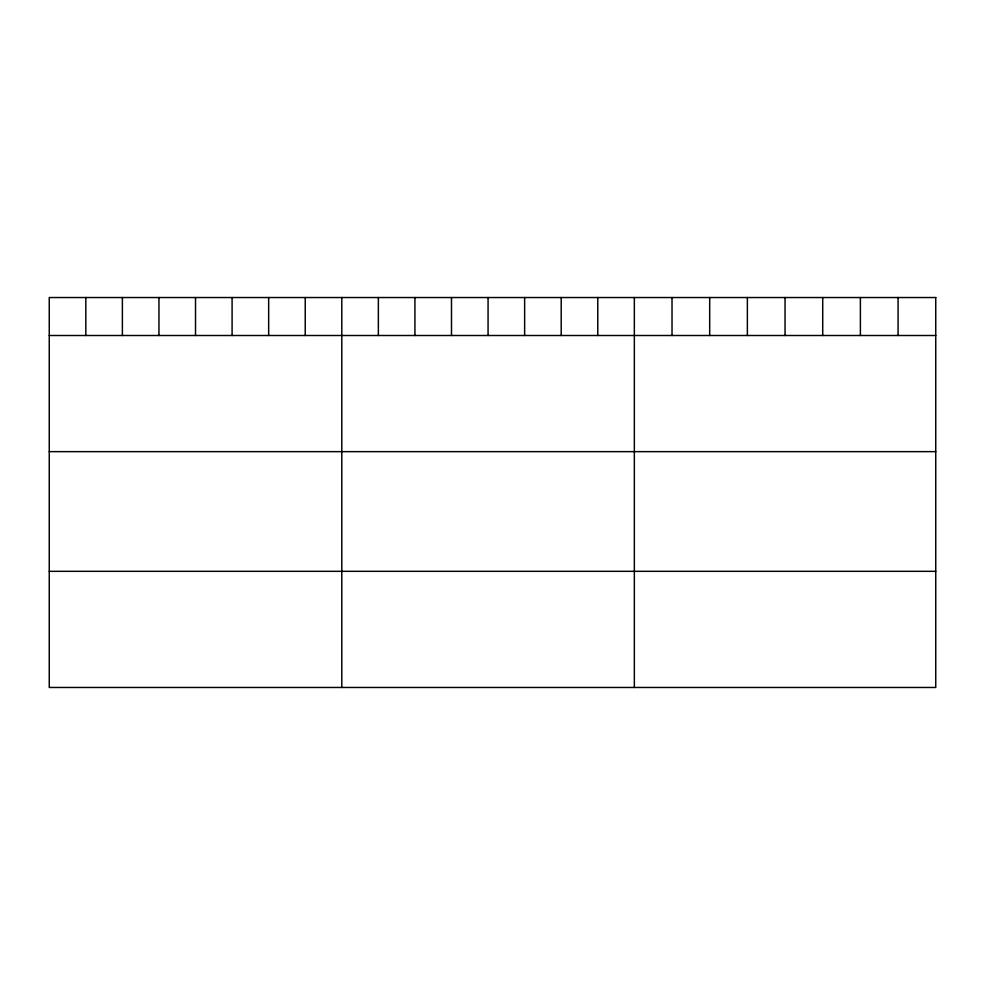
<?xml version="1.0" encoding="UTF-8"?>
<svg xmlns="http://www.w3.org/2000/svg" width="985" height="985" viewBox="0 0 985 985"><rect width="100%" height="100%" fill="white"/><g stroke="black" fill="none" stroke-linecap="round" stroke-linejoin="round"><path stroke-width="1.48" d="M49.25 335.503L935.75 335.503M49.25 451.647L935.75 451.647M49.25 571.325L935.75 571.325M898.074 297.532L898.074 335.503M860.397 297.532L860.397 335.503M822.721 297.532L822.721 335.503M785.045 297.532L785.045 335.503M747.369 297.532L747.369 335.503M709.692 297.532L709.692 335.503M672.016 297.532L672.016 335.503M634.34 297.532L634.34 687.468M597.772 297.532L597.772 335.503M561.204 297.532L561.204 335.503M524.636 297.532L524.636 335.503M488.067 297.532L488.067 335.503M451.499 297.532L451.499 335.503M414.931 297.532L414.931 335.503M378.363 297.532L378.363 335.503M341.795 297.532L341.795 687.468M305.227 297.532L305.227 335.503M268.659 297.532L268.659 335.503M232.091 297.532L232.091 335.503M195.523 297.532L195.523 335.503M158.954 297.532L158.954 335.503M122.386 297.532L122.386 335.503M85.818 297.532L85.818 335.503M935.75 297.532L49.25 297.532L49.25 687.468L935.75 687.468L935.75 297.532"/></g></svg>
